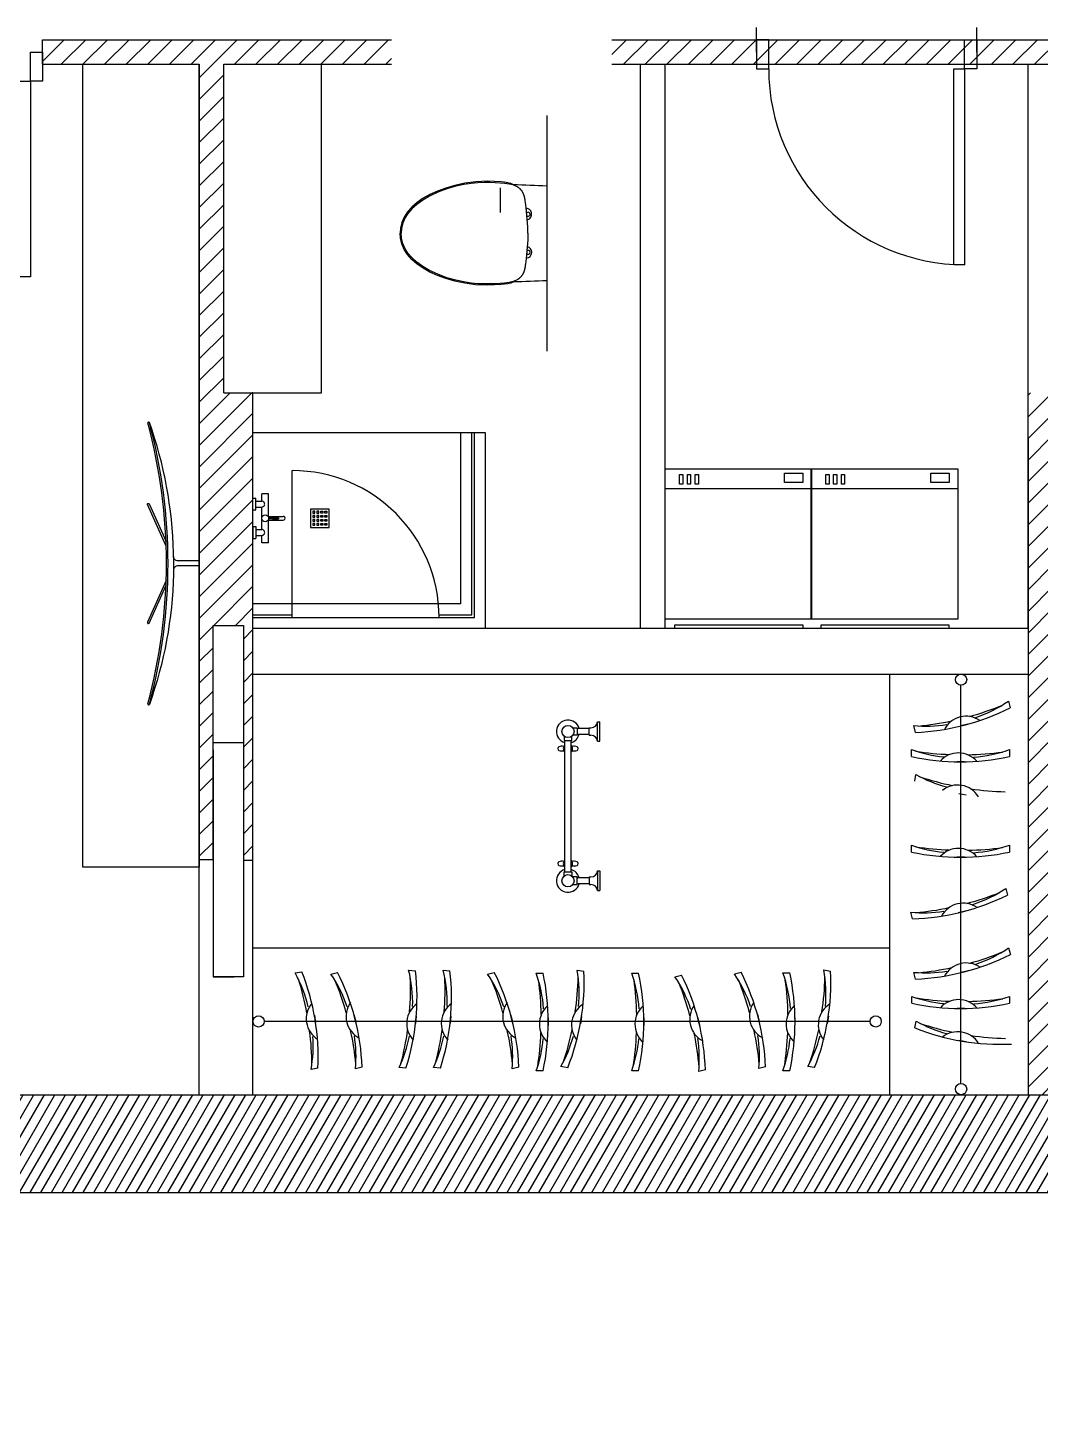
# Model space of a CAD drawing. Header units: millimetres. Extents: x 396 to 72702, y -25197 to 16014.
# Drawn here: x 25504 to 29642, y 260 to 5904 of the extents above; entities that cross this region are included whole.
import ezdxf

# ---------------------------------------------------------------- set-up
doc = ezdxf.new("R2010")
doc.units = ezdxf.units.MM
doc.header["$MEASUREMENT"] = 0
for name, color, linetype in [('AR doors', 4, 'Continuous'), ('cad-block.com', 250, 'Continuous'), ('dwgmodels.com', 250, 'Continuous'), ('freecads.com', 7, 'Continuous')]:
    doc.layers.add(name, color=color, linetype=linetype)

# ---------------------------------------------------------------- blocks, each defined once
blk = doc.blocks.new('Samsung Curved UHD TV_top_cad-block.com')
at = {"color": 0}
for points in [[(-9.4, 104), (-9.4, 18.2, -0.414214), (-27.4, 0.2), (-43.3, 0.2, 0.08003), (-575.5, -98.3)], [(10.6, 104), (10.6, 18.2, 0.414214), (28.6, 0.2), (44.4, 0.2, -0.08003), (576.7, -98.3)], [(-69.5, -29.6), (-240.1, -106.2, -0.969023), (-243.1, -99.6), (-88.9, -30.3)], [(70.7, -29.6), (241.3, -106.2, 0.969023), (244.3, -99.6), (90.1, -30.3)]]:
    blk.add_lwpolyline(points, format="xyb", dxfattribs=at)
for points in [[(0.6, 105.8), (-7.6, 105.8)], [(0.6, 105.8), (8.8, 105.8)]]:
    blk.add_lwpolyline(points, dxfattribs=at)
for centre, radius, start, end in [((-7.6, 104), 1.8, 90, 180), ((8.8, 104), 1.8, 0, 90), ((-1.5, 2066.6), 2066.6, 269.2806, 270.801), ((0.6, -2232.7), 2210.8, 74.8955, 105.1045), ((0.6, -2232.7), 2204.3, 74.8955, 105.1045), ((-573.7, -101.2), 3.43, 122.2401, 267.969), ((574.9, -101.2), 3.43, 272.031, 57.7599)]:
    blk.add_arc(centre, radius, start, end, dxfattribs=at)
blk = doc.blocks.new('D910')
blk.add_lwpolyline([(405, 0), (405, 810), (360, 810), (360, 0), (405, 0)])
at = {"color": 0}
blk.add_arc((405, 0), 810, 90, 180, dxfattribs=at)
blk = doc.blocks.new('A$C45054F6D')
at = {"linetype": 'Continuous'}
for p, q in [((33.6, 610), (522.2, 610)), ((33.6, 596), (33.6, 610)), ((522.2, 596), (33.6, 596)), ((522.2, 610), (522.2, 596)), ((0, 575.1), (560, 575.1)), ((0, 0), (0, 575.1)), ((560, 575.1), (560, 0)), ((560, 75), (0, 75)), ((33.3, 53), (103.3, 53)), ((33.3, 16.3), (33.3, 53)), ((103.3, 53), (103.3, 16.3)), ((432.3, 21.5), (432.3, 58.3)), ((432.3, 58.3), (444.6, 58.3)), ((444.6, 58.3), (444.6, 21.5)), ((462.1, 21.5), (462.1, 58.3)), ((462.1, 58.3), (474.3, 58.3)), ((474.3, 58.3), (474.3, 21.5)), ((491.8, 21.5), (491.8, 58.3)), ((491.8, 58.3), (504.1, 58.3)), ((504.1, 58.3), (504.1, 21.5)), ((103.3, 16.3), (33.3, 16.3)), ((444.6, 21.5), (432.3, 21.5)), ((474.3, 21.5), (462.1, 21.5)), ((504.1, 21.5), (491.8, 21.5)), ((560, 0), (0, 0))]:
    blk.add_line(p, q, dxfattribs=at)
blk = doc.blocks.new('A$C5FDC330C')
for p, q in [((0, 0), (0, 0.95)), ((0, 0.95), (0.8, 0.95)), ((0.045, 0.95), (0.045, 0.045)), ((0.055, 0.95), (0.055, 0.7896)), ((0.1, 0.1), (0.1, 0.95)), ((0.35, 0.886), (0.35, 0.914)), ((0.35, 0.914), (0.38, 0.914)), ((0.368, 0.95), (0.368, 0.938)), ((0.416, 0.95), (0.368, 0.95)), ((0.416, 0.938), (0.368, 0.938)), ((0.38, 0.938), (0.38, 0.914)), ((0.404, 0.938), (0.404, 0.914)), ((0.404, 0.914), (0.496, 0.914)), ((0.416, 0.95), (0.416, 0.938)), ((0.484, 0.95), (0.484, 0.938)), ((0.484, 0.95), (0.532, 0.95)), ((0.484, 0.938), (0.532, 0.938)), ((0.496, 0.938), (0.496, 0.914)), ((0.52, 0.938), (0.52, 0.914)), ((0.52, 0.914), (0.55, 0.914)), ((0.532, 0.95), (0.532, 0.938)), ((0.55, 0.886), (0.55, 0.914)), ((0.8, 0), (0.8, 0.95)), ((0.35, 0.886), (0.442, 0.886)), ((0.442, 0.8885), (0.442, 0.8264)), ((0.448, 0.8701), (0.448, 0.8461)), ((0.452, 0.8701), (0.448, 0.8701)), ((0.4484, 0.8701), (0.4484, 0.8861)), ((0.4516, 0.8701), (0.4516, 0.8861)), ((0.452, 0.8701), (0.452, 0.8461)), ((0.458, 0.8885), (0.458, 0.8264)), ((0.458, 0.886), (0.55, 0.886)), ((0.452, 0.8461), (0.448, 0.8461)), ((0.045, 0.7896), (0.645, 0.7896)), ((0.4125, 0.7143), (0.4125, 0.6393)), ((0.4875, 0.7143), (0.4125, 0.7143)), ((0.4215, 0.7053), (0.4215, 0.6978)), ((0.429, 0.7053), (0.4215, 0.7053)), ((0.4215, 0.6978), (0.429, 0.6978)), ((0.4215, 0.6888), (0.4215, 0.6813)), ((0.429, 0.6888), (0.4215, 0.6888)), ((0.4215, 0.6813), (0.429, 0.6813)), ((0.429, 0.6978), (0.429, 0.7053)), ((0.429, 0.6813), (0.429, 0.6888)), ((0.438, 0.7053), (0.438, 0.6978)), ((0.4455, 0.7053), (0.438, 0.7053)), ((0.438, 0.6978), (0.4455, 0.6978)), ((0.438, 0.6888), (0.438, 0.6813)), ((0.4455, 0.6888), (0.438, 0.6888)), ((0.438, 0.6813), (0.4455, 0.6813)), ((0.4455, 0.6978), (0.4455, 0.7053)), ((0.4455, 0.6813), (0.4455, 0.6888)), ((0.4545, 0.7053), (0.4545, 0.6978)), ((0.462, 0.7053), (0.4545, 0.7053)), ((0.4545, 0.6978), (0.462, 0.6978)), ((0.4545, 0.6888), (0.4545, 0.6813)), ((0.462, 0.6888), (0.4545, 0.6888)), ((0.4545, 0.6813), (0.462, 0.6813)), ((0.462, 0.6978), (0.462, 0.7053)), ((0.462, 0.6813), (0.462, 0.6888)), ((0.471, 0.7053), (0.471, 0.6978)), ((0.4785, 0.7053), (0.471, 0.7053)), ((0.471, 0.6978), (0.4785, 0.6978)), ((0.471, 0.6888), (0.471, 0.6813)), ((0.4785, 0.6888), (0.471, 0.6888)), ((0.471, 0.6813), (0.4785, 0.6813)), ((0.4785, 0.6978), (0.4785, 0.7053)), ((0.4785, 0.6813), (0.4785, 0.6888)), ((0.4875, 0.6393), (0.4875, 0.7143)), ((0.4125, 0.6393), (0.4875, 0.6393)), ((0.4215, 0.6648), (0.4215, 0.6723)), ((0.4215, 0.6723), (0.429, 0.6723)), ((0.429, 0.6648), (0.4215, 0.6648)), ((0.4215, 0.6483), (0.4215, 0.6558)), ((0.4215, 0.6558), (0.429, 0.6558)), ((0.429, 0.6483), (0.4215, 0.6483)), ((0.429, 0.6723), (0.429, 0.6648)), ((0.429, 0.6558), (0.429, 0.6483)), ((0.438, 0.6648), (0.438, 0.6723)), ((0.438, 0.6723), (0.4455, 0.6723)), ((0.4455, 0.6648), (0.438, 0.6648)), ((0.438, 0.6483), (0.438, 0.6558)), ((0.438, 0.6558), (0.4455, 0.6558)), ((0.4455, 0.6483), (0.438, 0.6483)), ((0.4455, 0.6723), (0.4455, 0.6648)), ((0.4455, 0.6558), (0.4455, 0.6483)), ((0.4545, 0.6648), (0.4545, 0.6723)), ((0.4545, 0.6723), (0.462, 0.6723)), ((0.462, 0.6648), (0.4545, 0.6648)), ((0.4545, 0.6483), (0.4545, 0.6558)), ((0.4545, 0.6558), (0.462, 0.6558)), ((0.462, 0.6483), (0.4545, 0.6483)), ((0.462, 0.6723), (0.462, 0.6648)), ((0.462, 0.6558), (0.462, 0.6483)), ((0.471, 0.6648), (0.471, 0.6723)), ((0.471, 0.6723), (0.4785, 0.6723)), ((0.4785, 0.6648), (0.471, 0.6648)), ((0.471, 0.6483), (0.471, 0.6558)), ((0.471, 0.6558), (0.4785, 0.6558)), ((0.4785, 0.6483), (0.471, 0.6483)), ((0.4785, 0.6723), (0.4785, 0.6648)), ((0.4785, 0.6558), (0.4785, 0.6483)), ((0.055, 0.1897), (0.055, 0.055)), ((0.1, 0.1), (0.8, 0.1)), ((0.045, 0.045), (0.8, 0.045)), ((0.055, 0.055), (0.8, 0.055)), ((0, 0), (0.8, 0))]:
    blk.add_line(p, q)
blk.add_arc((0.045, 0.7896), 0.6, 270, 0)
for centre, major_axis, start_param, end_param in [((0.392, 0.914), (0.00849, 0.00849), 2.356194, 5.497787), ((0.45, 0.9), (0.0099, 0.0099), 5.497787, 11.780972), ((0.508, 0.914), (0.00849, 0.00849), 2.356194, 5.497787), ((0.45, 0.8264), (-0.00566, 0.00566), 0.785398, 3.926991)]:
    blk.add_ellipse(centre, major_axis=major_axis, ratio=1, start_param=start_param, end_param=end_param)
blk = doc.blocks.new('Towel Dryer 1_top_dwgmodels.com')
at = {"color": 0}
for p, q in [((-285.1, 0), (-365.1, 0)), ((-365.1, -9.9), (-365.1, 0)), ((-285.1, -9.9), (-285.1, 0)), ((244.9, 0), (324.9, 0)), ((244.9, -9.9), (244.9, 0)), ((324.9, -9.9), (324.9, 0)), ((-285.1, -9.9), (-365.1, -9.9)), ((-340.6, -43), (-340.6, -36.1)), ((-309.6, -43), (-340.6, -43)), ((-337.6, -43), (-337.6, -93.1)), ((-312.6, -43), (-312.6, -93.1)), ((-309.6, -43), (-309.6, -36.1)), ((244.9, -9.9), (324.9, -9.9)), ((269.4, -43), (269.4, -36.1)), ((269.4, -43), (300.4, -43)), ((272.4, -43), (272.4, -93.1)), ((297.4, -43), (297.4, -93.1)), ((300.4, -43), (300.4, -36.1)), ((248, -117.5), (-288.2, -117.5)), ((248, -142.5), (-288.2, -142.5))]:
    blk.add_line(p, q, dxfattribs=at)
for points in [[(-340.6, -110.5), (-340.6, -93.1), (-309.6, -93.1), (-309.6, -110.5)], [(300.4, -110.5), (300.4, -93.1), (269.4, -93.1), (269.4, -110.5)], [(-305.6, -145.5), (-288.2, -145.5), (-288.2, -114.5), (-305.6, -114.5)], [(265.5, -145.5), (248, -145.5), (248, -114.5), (265.5, -114.5)]]:
    blk.add_lwpolyline(points, dxfattribs=at)
for centre in [(-325.1, -130), (284.9, -130)]:
    blk.add_circle(centre, 24.9, dxfattribs=at)
for centre, radius, start, end in [((-366.8, -36.1), 26.3, 0.0919, 86.14), ((-283.4, -36.1), 26.2, 93.652, 180), ((243.3, -36.1), 26.2, 0, 86.348), ((326.7, -36.1), 26.3, 93.86, 179.9081), ((-325.1, -130), 47.2, 105.3417, 344.6583), ((-325.1, -130), 47.2, 15.3417, 74.6583), ((-255.1, -130), 19, 41.2231, 138.7769), ((-224.5, -105.3), 40.2, 161.3957, 191.3225), ((-255.1, -97.6), 9.06, 89.8433, 145.9281), ((-255, -97.6), 9.06, 34.0719, 90.1567), ((-285.6, -105.3), 40.2, 348.6775, 18.6043), ((214.9, -130), 19, 41.2231, 138.7769), ((245.5, -105.3), 40.2, 161.3957, 191.3225), ((214.9, -97.6), 9.06, 89.8433, 145.9281), ((215, -97.6), 9.06, 34.0719, 90.1567), ((184.4, -105.3), 40.2, 348.6775, 18.6043), ((284.9, -130), 47.2, 195.3417, 74.6583), ((284.9, -130), 47.2, 105.3417, 164.6583), ((-255.1, -130), 19, 221.2231, 318.7769), ((-224.5, -154.7), 40.2, 168.6775, 198.6043), ((-255.1, -162.4), 9.06, 214.0719, 270.1567), ((-255, -162.4), 9.06, 269.8433, 325.9281), ((-285.6, -154.7), 40.2, 341.3957, 11.3225), ((214.9, -130), 19, 221.2231, 318.7769), ((245.5, -154.7), 40.2, 168.6775, 198.6043), ((214.9, -162.4), 9.06, 214.0719, 270.1567), ((215, -162.4), 9.06, 269.8433, 325.9281), ((184.4, -154.7), 40.2, 341.3957, 11.3225)]:
    blk.add_arc(centre, radius, start, end, dxfattribs=at)

msp = doc.modelspace()

# ---------------------------------------------------------------- hatches: boundary and pattern name
at = {"true_color": 0x000000, "transparency": 33554653}
h = msp.add_hatch(dxfattribs=at)
h.set_pattern_fill('ANSI31', color=18, scale=500)
h.paths.add_polyline_path([(31516.17, 2747.52), (32445.98, 3679.13), (32237.37, 3884.45), (32167.69, 3813.64), (32304.56, 3679), (31416.17, 2788.89), (31416.17, 1542.12), (31516.17, 1542.12)])
h.paths.add_polyline_path([(29592.41, 4411.52), (29592.41, 1542.12), (29692.41, 1542.12), (29692.41, 4311.52), (30294.06, 4311.52), (30294.06, 5656.71), (31332.52, 4635.19), (31668.66, 4304.53), (31738.46, 4375.46), (30236.2, 5853.97), (27890.83, 5853.97), (27890.83, 5753.97), (30194.06, 5753.97), (30194.06, 4411.52)])
h.paths.add_polyline_path([(26424.62, 2501.5), (26424.62, 4411.52), (26304.97, 4411.52), (26304.97, 5753.97), (26990.83, 5753.97), (26990.83, 5853.97), (25564.22, 5853.97), (25564.22, 5753.97), (26204.97, 5753.97), (26204.97, 2503.71), (26261.73, 2503.71), (26261.73, 2951.75), (26261.73, 3460.17), (26385.52, 3460.17), (26385.52, 2501.5)])
h = msp.add_hatch(dxfattribs=at)
h.set_pattern_fill('ANSI31', color=18, scale=300, angle=15)
h.paths.add_polyline_path([(31516.17, 1542.12), (31416.17, 1542.12), (24141.02, 1542.12), (24141.02, 1142.12), (32445.39, 1142.12), (33372.24, 260.23), (34950.01, 1844.68), (34927.85, 1866.84), (34927.85, 1866.84), (34857.84, 1936.85), (34818.05, 1976.64), (34283.22, 1444.13), (33530.04, 696.57), (33173.67, 1027.42), (33024.96, 867.24), (32585.87, 1305.89), (31516.17, 1305.89)])

# ---------------------------------------------------------------- linework, layer by layer
for p, q in [((28482.32, 5803.97), (28482.32, 5903.97)), ((29382.32, 5803.97), (29382.32, 5903.97)), ((25564.22, 5853.97), (26990.83, 5853.97)), ((25564.22, 5753.97), (25564.22, 5853.97)), ((27890.83, 5853.97), (30236.2, 5853.97)), ((25564.22, 5753.97), (26204.97, 5753.97)), ((26204.97, 1542.12), (26204.97, 5753.97)), ((26304.97, 5753.97), (26990.83, 5753.97)), ((26304.97, 4411.52), (26304.97, 5753.97)), ((26304.97, 5753.97), (26904.97, 5753.97)), ((26704.97, 4411.52), (26704.97, 5753.97)), ((27890.83, 5753.97), (30194.06, 5753.97)), ((28008.52, 3448.34), (28008.52, 5753.97)), ((28108.52, 3448.34), (28108.52, 5753.97)), ((29592.41, 4411.52), (29592.41, 5753.97)), ((29592.41, 3448.34), (29592.41, 5753.97)), ((27625.85, 5545.08), (27625.85, 4581.91)), ((27434.67, 5248.47), (27434.67, 5148.47)), ((26304.97, 4411.52), (26421.52, 4411.52)), ((26304.97, 4411.52), (26704.97, 4411.52)), ((26424.62, 4411.52), (26421.52, 4411.52)), ((26424.62, 1542.12), (26424.62, 4411.52)), ((26424.62, 3448.34), (26424.62, 4411.52)), ((29592.41, 4225.02), (29592.41, 1542.12)), ((26261.73, 2503.71), (26261.73, 3460.17)), ((26261.73, 3460.17), (26385.52, 3460.17)), ((26385.52, 3460.17), (26385.52, 2501.5)), ((29592.41, 3448.34), (26424.62, 3448.34)), ((26424.62, 3261.84), (29592.41, 3261.84)), ((29026.99, 1542.12), (29026.99, 3261.84)), ((26385.52, 2980.58), (26261.73, 2980.58)), ((26261.73, 2951.75), (26261.73, 2024.08)), ((26204.97, 2503.71), (26261.73, 2503.71)), ((26385.52, 2501.5), (26424.62, 2501.5)), ((26424.62, 1542.12), (26424.62, 2142.12)), ((26424.62, 2142.12), (29026.99, 2142.12)), ((26261.73, 2024.08), (26347.58, 2024.08)), ((24141.02, 1542.12), (31416.17, 1542.12)), ((24141.02, 1142.12), (32445.39, 1142.12))]:
    msp.add_line(p, q)
at = {"color": 0}
for p, q in [((29317.81, 1588.19), (29317.81, 3216.54)), ((29511.79, 3151.03), (29518.86, 3123.76)), ((29131.8, 3023.5), (29124.74, 3050.78)), ((29346.6, 3057.12), (29317.36, 3049.55)), ((29115.89, 2924.54), (29115.89, 2952.72)), ((29515.72, 2952.72), (29515.72, 2924.54)), ((29332.26, 2903.23), (29302.05, 2903.23)), ((29128.9, 2823.43), (29133.52, 2851.22)), ((29338.82, 2766.87), (29309.02, 2771.83)), ((29115.89, 2534.19), (29115.89, 2562.36)), ((29515.72, 2562.36), (29515.72, 2534.19)), ((29332.26, 2512.88), (29302.05, 2512.88)), ((29501.11, 2385.39), (29507.94, 2358.06)), ((29120.03, 2261.17), (29113.2, 2288.51)), ((29335.11, 2292.92), (29305.8, 2285.6)), ((29512.57, 2142.71), (29519.64, 2115.44)), ((26596.52, 2040.16), (26624.31, 2044.79)), ((26743.24, 2035.45), (26770.51, 2042.51)), ((27060.74, 2051.48), (27088.78, 2048.72)), ((27201.6, 2051.48), (27229.64, 2048.72)), ((27383.5, 2035.45), (27410.77, 2042.51)), ((27581.82, 2039.37), (27609.99, 2039.37)), ((27748.98, 2051.58), (27776.77, 2046.95)), ((27972.17, 2039.37), (28000.34, 2039.37)), ((28391.82, 2036.23), (28419.09, 2043.29)), ((28590.13, 2040.15), (28618.31, 2040.15)), ((28757.3, 2052.36), (28785.09, 2047.73)), ((29132.58, 2015.19), (29125.52, 2042.46)), ((29347.38, 2048.8), (29318.14, 2041.23)), ((28149.14, 2024.77), (28176.47, 2031.59)), ((29116.67, 1916.22), (29116.67, 1944.4)), ((29516.5, 1944.4), (29516.5, 1916.22)), ((26675.47, 1867.32), (26680.43, 1837.52)), ((26837.15, 1870.25), (26844.72, 1841.01)), ((27092.01, 1864.05), (27089.05, 1833.99)), ((27232.87, 1864.05), (27229.91, 1833.99)), ((27477.41, 1870.25), (27484.98, 1841.01)), ((27767.66, 1862.48), (27762.7, 1832.68)), ((28485.73, 1871.03), (28493.3, 1841.79)), ((28775.98, 1863.26), (28771.02, 1833.46)), ((29333.04, 1894.91), (29302.83, 1894.91)), ((28946.33, 1841.79), (26469.92, 1841.79)), ((27631.3, 1855.91), (27631.3, 1825.7)), ((28021.66, 1855.91), (28021.66, 1825.7)), ((28241.61, 1858.77), (28248.93, 1829.46)), ((28639.62, 1856.69), (28639.62, 1826.48)), ((29129.68, 1815.11), (29134.3, 1842.9)), ((29339.6, 1758.55), (29309.8, 1763.51)), ((26689.98, 1650.39), (26662.19, 1645.76)), ((26870.77, 1655.45), (26843.5, 1648.39)), ((27049.59, 1650.81), (27021.55, 1653.57)), ((27190.44, 1650.81), (27162.41, 1653.57)), ((27511.03, 1655.45), (27483.76, 1648.39)), ((27609.99, 1639.55), (27581.82, 1639.55)), ((27711.1, 1652.55), (27683.31, 1657.18)), ((28000.34, 1639.55), (27972.17, 1639.55)), ((28273.36, 1643.68), (28246.03, 1636.85)), ((28519.35, 1656.23), (28492.07, 1649.17)), ((28618.31, 1640.33), (28590.13, 1640.33)), ((28719.42, 1653.33), (28691.63, 1657.96))]:
    msp.add_line(p, q, dxfattribs=at)
at = {"color": 7}
for p, q in [((26385.52, 2980.84), (26385.52, 2024.08)), ((26385.52, 2024.08), (26261.73, 2024.08))]:
    msp.add_line(p, q, dxfattribs=at)
msp.add_lwpolyline([(25729.97, 5753.97), (26204.97, 5753.97), (26204.97, 2472.46), (25729.97, 2472.46)], close=True, dxfattribs=at)
for points in [[(29332.9, 5735.36), (29332.9, 4934.79), (29288.42, 4934.79), (29288.42, 5735.36), (29332.9, 5735.36)], [(29592.41, 4225.02), (29592.41, 4411.52)]]:
    msp.add_lwpolyline(points)
at = {"color": 0}
for centre in [(29318.14, 3238.8), (26447.66, 1842.12), (28969.37, 1842.12), (29318.47, 1565.16)]:
    msp.add_circle(centre, 23.04, dxfattribs=at)
for centre, radius, start, end in [((29332.9, 5735.36), 800.57, 180, 270), ((29094.02, 3966.66), 943.91, 272.29402, 296.74906), ((29077.15, 4109.2), 1057.2, 285.10757, 292.81467), ((29204.74, 3601.72), 545.35, 288.54892, 304.26665), ((29173.41, 3596.26), 547.65, 264.9006, 279.0392), ((29048.42, 4101.41), 1056.52, 275.15836, 282.67149), ((29338.51, 2990.04), 99.19, 55.20354, 152.95249), ((29299.79, 3468.56), 547.65, 250.37906, 264.51766), ((29305.46, 3988.92), 1056.52, 260.63682, 268.14996), ((29307.61, 2840.32), 99.19, 40.682, 138.43095), ((29335.21, 3989.26), 1057.2, 270.58604, 278.29314), ((29331.48, 3466), 545.35, 274.02738, 289.74511), ((29315.81, 3847.04), 943.91, 257.77248, 282.22752), ((29399.65, 3329.86), 547.65, 240.92528, 255.06388), ((29490.71, 3842.22), 1056.52, 251.18304, 258.69618), ((29304.18, 2708.86), 99.19, 31.22823, 128.97718), ((29520.12, 3837.66), 1057.2, 261.13226, 268.83936), ((29299.79, 3078.21), 547.65, 250.37906, 264.51766), ((29305.46, 3598.57), 1056.52, 260.63682, 268.14996), ((29307.61, 2449.97), 99.19, 40.682, 138.43095), ((29335.21, 3598.91), 1057.2, 270.58604, 278.29314), ((29331.48, 3075.65), 545.35, 274.02738, 289.74511), ((29315.81, 3456.69), 943.91, 257.77248, 282.22752), ((29197.98, 2838.74), 545.35, 288.05123, 303.76896), ((29090.44, 3204.62), 943.91, 271.79633, 296.25136), ((29326.44, 2225.92), 99.19, 54.70585, 152.4548), ((29074.81, 3347.3), 1057.2, 284.60988, 292.31698), ((29166.61, 2833.54), 547.65, 264.4029, 278.5415), ((29046.01, 3339.77), 1056.52, 274.66066, 282.1738), ((29094.8, 2958.34), 943.91, 272.29402, 296.74906), ((29077.93, 3100.88), 1057.2, 285.10757, 292.81467), ((29205.52, 2593.4), 545.35, 288.54892, 304.26665), ((26120.47, 1774.11), 545.35, 13.4812, 29.19893), ((25747.18, 1696.07), 943.91, 357.2263, 21.68133), ((26292.55, 1728.39), 545.35, 18.54892, 34.26665), ((25927.61, 1617.67), 943.91, 2.29402, 26.74906), ((26151.13, 1940.19), 943.91, 342.14697, 6.602), ((26531.87, 1918.44), 545.35, 358.40187, 14.1196), ((26291.99, 1940.19), 943.91, 342.14697, 6.602), ((26672.73, 1918.44), 545.35, 358.40187, 14.1196), ((26932.81, 1728.39), 545.35, 18.54892, 34.26665), ((26567.88, 1617.67), 943.91, 2.29402, 26.74906), ((27068.53, 1855.13), 545.35, 4.02738, 19.74511), ((26687.49, 1839.46), 943.91, 347.77248, 12.22752), ((26833.97, 2001.27), 943.91, 338.31871, 2.77374), ((27212.4, 1954.15), 545.35, 354.57361, 10.29134), ((27458.88, 1855.13), 545.35, 4.02738, 19.74511), ((27077.84, 1839.46), 943.91, 347.77248, 12.22752), ((27941.13, 1729.17), 545.35, 18.54892, 34.26665), ((27576.19, 1618.45), 943.91, 2.29402, 26.74906), ((28076.85, 1855.91), 545.35, 4.02738, 19.74511), ((27695.81, 1840.24), 943.91, 347.77248, 12.22752), ((27842.29, 2002.05), 943.91, 338.31871, 2.77374), ((28220.72, 1954.93), 545.35, 354.57361, 10.29134), ((29174.19, 2587.94), 547.65, 264.9006, 279.0392), ((29049.2, 3093.09), 1056.52, 275.15836, 282.67149), ((29339.29, 1981.72), 99.19, 55.20354, 152.95249), ((25603.7, 1691.85), 1057.2, 10.03985, 17.74695), ((25785.07, 1600.8), 1057.2, 15.10757, 22.81467), ((26011.5, 1973.45), 1057.2, 354.96053, 2.66762), ((26152.36, 1973.45), 1057.2, 354.96053, 2.66762), ((26425.33, 1600.8), 1057.2, 15.10757, 22.81467), ((26545.27, 1858.87), 1057.2, 0.58604, 8.29314), ((26696.87, 2043.77), 1057.2, 351.13226, 358.83936), ((26935.63, 1858.87), 1057.2, 0.58604, 8.29314), ((27695.79, 1721.64), 545.35, 18.05123, 33.76896), ((27187.23, 1598.46), 1057.2, 14.60988, 22.31698), ((27329.91, 1614.09), 943.91, 1.79633, 26.25136), ((27433.65, 1601.58), 1057.2, 15.10757, 22.81467), ((27553.59, 1859.65), 1057.2, 0.58604, 8.29314), ((27705.19, 2044.55), 1057.2, 351.13226, 358.83936), ((28552.81, 1862.95), 99.19, 145.20354, 242.95249), ((29300.57, 2460.25), 547.65, 250.37906, 264.51766), ((29306.24, 2980.61), 1056.52, 260.63682, 268.14996), ((29308.39, 1832), 99.19, 40.682, 138.43095), ((29335.99, 2980.94), 1057.2, 270.58604, 278.29314), ((29332.26, 2457.68), 545.35, 274.02738, 289.74511), ((26741.57, 1853.34), 99.19, 140.13582, 237.88477), ((26904.23, 1862.17), 99.19, 145.20354, 242.95249), ((27152.2, 1833.35), 99.19, 125.05649, 222.80544), ((27293.06, 1833.35), 99.19, 125.05649, 222.80544), ((27544.49, 1862.17), 99.19, 145.20354, 242.95249), ((27694.21, 1831.26), 99.19, 130.682, 228.43095), ((27825.67, 1827.83), 99.19, 121.22823, 218.97718), ((28084.56, 1831.26), 99.19, 130.682, 228.43095), ((28308.61, 1850.09), 99.19, 144.70585, 242.4548), ((28702.53, 1832.04), 99.19, 130.682, 228.43095), ((28833.99, 1828.61), 99.19, 121.22823, 218.97718), ((29316.59, 2838.72), 943.91, 257.77248, 282.22752), ((26008.91, 1943.8), 1056.52, 345.01131, 352.52444), ((26149.77, 1943.8), 1056.52, 345.01131, 352.52444), ((26692.31, 2014.36), 1056.52, 341.18304, 348.69618), ((27700.63, 2015.14), 1056.52, 341.18304, 348.69618), ((29478.4, 2692.25), 943.91, 248.31871, 272.77374), ((29400.43, 2321.54), 547.65, 240.92528, 255.06388), ((29491.49, 2833.9), 1056.52, 251.18304, 258.69618), ((25608.92, 1662.55), 1056.52, 0.09064, 7.60377), ((26123.15, 1742.43), 547.65, 349.83287, 3.97147), ((25792.86, 1572.07), 1056.52, 5.15836, 12.67149), ((26298.02, 1697.07), 547.65, 354.9006, 9.0392), ((26526.21, 1887.15), 547.65, 334.75355, 348.89215), ((26667.07, 1887.15), 547.65, 334.75355, 348.89215), ((26433.12, 1572.07), 1056.52, 5.15836, 12.67149), ((26938.28, 1697.07), 547.65, 354.9006, 9.0392), ((27065.97, 1823.44), 547.65, 340.37906, 354.51766), ((26545.61, 1829.11), 1056.52, 350.63682, 358.14996), ((27204.67, 1923.31), 547.65, 330.92528, 345.06388), ((27456.32, 1823.44), 547.65, 340.37906, 354.51766), ((26935.96, 1829.11), 1056.52, 350.63682, 358.14996), ((27194.77, 1569.67), 1056.52, 4.66066, 12.1738), ((27700.99, 1690.27), 547.65, 354.4029, 8.5415), ((27441.44, 1572.85), 1056.52, 5.15836, 12.67149), ((27946.59, 1697.85), 547.65, 354.9006, 9.0392), ((28074.29, 1824.22), 547.65, 340.37906, 354.51766), ((27553.93, 1829.89), 1056.52, 350.63682, 358.14996), ((28212.99, 1924.09), 547.65, 330.92528, 345.06388), ((29304.96, 1700.54), 99.19, 31.22823, 128.97718), ((29520.9, 2829.34), 1057.2, 261.13226, 268.83936)]:
    msp.add_arc(centre, radius, start, end, dxfattribs=at)
at = {"layer": 'AR doors', "color": 7}
for points in [[(28532.33, 5853.97), (28482.91, 5853.97), (28482.91, 5735.36), (28532.33, 5735.36)], [(29332.9, 5853.97), (29382.32, 5853.97), (29382.32, 5735.36), (29332.9, 5735.36)], [(25514.81, 5803.97), (25564.22, 5803.97), (25564.22, 5685.36), (25514.81, 5685.36)]]:
    msp.add_lwpolyline(points, close=True, dxfattribs=at)
at = {"layer": 'freecads.com'}
for p, q in [((27249.24, 5259.21), (27212.07, 5248.39)), ((27253.5, 5255.76), (27217.03, 5245.27)), ((27290.12, 5267.96), (27249.24, 5259.21)), ((27286.14, 5262.75), (27253.5, 5255.76)), ((27316.01, 5267.17), (27286.14, 5262.75)), ((27335.16, 5273.92), (27290.12, 5267.96)), ((27343.48, 5269.64), (27316.01, 5267.17)), ((27384.89, 5276.12), (27335.16, 5273.92)), ((27368.74, 5270.68), (27343.48, 5269.64)), ((27392.12, 5270.68), (27368.74, 5270.68)), ((27438.77, 5273.46), (27384.89, 5276.12)), ((27413.85, 5269.93), (27392.12, 5270.68)), ((27434.13, 5268.65), (27413.85, 5269.93)), ((27453.11, 5267), (27434.13, 5268.65)), ((27452.25, 5272.04), (27439.04, 5273.44)), ((27465.67, 5270.17), (27452.25, 5272.04)), ((27470.9, 5264.75), (27453.11, 5267)), ((27478, 5266.96), (27465.67, 5270.17)), ((27487.41, 5260.93), (27470.9, 5264.75)), ((27488.74, 5261.5), (27478, 5266.96)), ((27501.1, 5255.1), (27487.41, 5260.93)), ((27491.54, 5259.17), (27488.74, 5261.5)), ((27501.97, 5254.62), (27501.1, 5255.1)), ((27503.61, 5253.7), (27501.97, 5254.62)), ((27505.14, 5252.82), (27503.61, 5253.7)), ((27506.62, 5251.93), (27505.14, 5252.82)), ((27508, 5251.04), (27506.62, 5251.93)), ((27509.33, 5250.16), (27508, 5251.04)), ((27510.6, 5249.26), (27509.33, 5250.16)), ((27511.82, 5248.35), (27510.6, 5249.26)), ((27625.85, 5256.13), (27625.85, 4870.86)), ((27118.2, 5198.86), (27094.3, 5181.32)), ((27119.94, 5206.46), (27095.5, 5189.28)), ((27146.23, 5215.53), (27118.2, 5198.86)), ((27147.53, 5222.03), (27119.94, 5206.46)), ((27179.66, 5231.36), (27146.23, 5215.53)), ((27178.22, 5235.98), (27147.53, 5222.03)), ((27212.07, 5248.39), (27178.22, 5235.98)), ((27217.03, 5245.27), (27179.66, 5231.36)), ((27512.98, 5247.42), (27511.82, 5248.35)), ((27514.1, 5246.49), (27512.98, 5247.42)), ((27515.18, 5245.53), (27514.1, 5246.49)), ((27516.23, 5244.56), (27515.18, 5245.53)), ((27517.23, 5243.59), (27516.23, 5244.56)), ((27518.2, 5242.59), (27517.23, 5243.59)), ((27519.14, 5241.58), (27518.2, 5242.59)), ((27520.04, 5240.57), (27519.14, 5241.58)), ((27520.9, 5239.55), (27520.04, 5240.57)), ((27521.74, 5238.52), (27520.9, 5239.55)), ((27522.54, 5237.48), (27521.74, 5238.52)), ((27523.3, 5236.44), (27522.54, 5237.48)), ((27524.04, 5235.4), (27523.3, 5236.44)), ((27524.74, 5234.36), (27524.04, 5235.4)), ((27525.4, 5233.33), (27524.74, 5234.36)), ((27526.04, 5232.29), (27525.4, 5233.33)), ((27526.65, 5231.27), (27526.04, 5232.29)), ((27527.22, 5230.24), (27526.65, 5231.27)), ((27527.78, 5229.22), (27527.22, 5230.24)), ((27528.29, 5228.21), (27527.78, 5229.22)), ((27528.79, 5227.21), (27528.29, 5228.21)), ((27529.26, 5226.23), (27528.79, 5227.21)), ((27529.7, 5225.25), (27529.26, 5226.23)), ((27530.13, 5224.3), (27529.7, 5225.25)), ((27530.52, 5223.36), (27530.13, 5224.3)), ((27530.89, 5222.44), (27530.52, 5223.36)), ((27531.25, 5221.53), (27530.89, 5222.44)), ((27531.58, 5220.64), (27531.25, 5221.53)), ((27531.89, 5219.76), (27531.58, 5220.64)), ((27532.19, 5218.9), (27531.89, 5219.76)), ((27532.48, 5218.05), (27532.19, 5218.9)), ((27532.75, 5217.2), (27532.48, 5218.05)), ((27533, 5216.37), (27532.75, 5217.2)), ((27533.25, 5215.54), (27533, 5216.37)), ((27533.48, 5214.74), (27533.25, 5215.54)), ((27533.7, 5213.94), (27533.48, 5214.74)), ((27533.91, 5213.16), (27533.7, 5213.94)), ((27534.11, 5212.39), (27533.91, 5213.16)), ((27534.3, 5211.63), (27534.11, 5212.39)), ((27534.48, 5210.89), (27534.3, 5211.63)), ((27534.64, 5210.17), (27534.48, 5210.89)), ((27534.8, 5209.46), (27534.64, 5210.17)), ((27534.95, 5208.77), (27534.8, 5209.46)), ((27535.1, 5208.09), (27534.95, 5208.77)), ((27535.23, 5207.44), (27535.1, 5208.09)), ((27535.36, 5206.8), (27535.23, 5207.44)), ((27535.48, 5206.18), (27535.36, 5206.8)), ((27535.6, 5205.57), (27535.48, 5206.18)), ((27535.7, 5204.98), (27535.6, 5205.57)), ((27535.91, 5203.83), (27535.7, 5204.98)), ((27536.1, 5202.72), (27535.91, 5203.83)), ((27536.27, 5201.66), (27536.1, 5202.72)), ((27536.42, 5200.65), (27536.27, 5201.66)), ((27536.57, 5199.69), (27536.42, 5200.65)), ((27536.77, 5198.34), (27536.57, 5199.69)), ((27537, 5196.69), (27536.77, 5198.34)), ((27537.34, 5194.15), (27537, 5196.69)), ((27538.01, 5189.54), (27537.3, 5194.42)), ((27056.32, 5150.74), (27042.22, 5129.53)), ((27057.86, 5144.34), (27045.55, 5125.02)), ((27074.24, 5170.66), (27056.32, 5150.74)), ((27074.15, 5163.13), (27057.86, 5144.34)), ((27094.3, 5181.32), (27074.15, 5163.13)), ((27095.5, 5189.28), (27074.24, 5170.66)), ((27538.47, 5186.17), (27538.01, 5189.54)), ((27539.2, 5180.71), (27538.47, 5186.17)), ((27539.79, 5176.15), (27539.2, 5180.71)), ((27540.56, 5169.95), (27539.79, 5176.15)), ((27541.46, 5162.4), (27540.56, 5169.95)), ((27542.01, 5157.67), (27541.46, 5162.4)), ((27542.11, 5156.67), (27542.05, 5157.24)), ((27542.21, 5155.45), (27542.11, 5156.67)), ((27542.33, 5154.17), (27542.21, 5155.45)), ((27542.53, 5152.32), (27542.35, 5153.99)), ((27545.64, 5120.27), (27542.53, 5152.32)), ((27027.32, 5084.61), (27025.85, 5063.5)), ((27032.55, 5107.24), (27027.32, 5084.61)), ((27032.13, 5084.27), (27030.59, 5063.5)), ((27037.07, 5105.05), (27032.13, 5084.27)), ((27042.22, 5129.53), (27032.55, 5107.24)), ((27045.55, 5125.02), (27037.07, 5105.05)), ((27547.45, 5089.91), (27545.64, 5120.27)), ((27548, 5063.5), (27547.45, 5089.91)), ((27027.32, 5042.38), (27025.85, 5063.5)), ((27032.55, 5019.75), (27027.32, 5042.38)), ((27032.13, 5042.72), (27030.59, 5063.5)), ((27037.07, 5021.94), (27032.13, 5042.72)), ((27547.45, 5037.08), (27545.64, 5006.72)), ((27548, 5063.5), (27547.45, 5037.08)), ((27042.22, 4997.47), (27032.55, 5019.75)), ((27045.55, 5001.97), (27037.07, 5021.94)), ((27056.32, 4976.25), (27042.22, 4997.47)), ((27057.86, 4982.65), (27045.55, 5001.97)), ((27074.24, 4956.33), (27056.32, 4976.25)), ((27074.15, 4963.86), (27057.86, 4982.65)), ((27542.01, 4969.32), (27541.46, 4964.59)), ((27542.11, 4970.32), (27542.05, 4969.75)), ((27542.21, 4971.55), (27542.11, 4970.32)), ((27542.33, 4972.82), (27542.21, 4971.55)), ((27542.53, 4974.67), (27542.35, 4973.01)), ((27545.64, 5006.72), (27542.53, 4974.67)), ((27094.3, 4945.67), (27074.15, 4963.86)), ((27095.5, 4937.71), (27074.24, 4956.33)), ((27118.2, 4928.13), (27094.3, 4945.67)), ((27119.94, 4920.54), (27095.5, 4937.71)), ((27146.23, 4911.47), (27118.2, 4928.13)), ((27147.53, 4904.97), (27119.94, 4920.54)), ((27179.66, 4895.63), (27146.23, 4911.47)), ((27533, 4910.63), (27532.75, 4909.79)), ((27533.25, 4911.45), (27533, 4910.63)), ((27533.48, 4912.26), (27533.25, 4911.45)), ((27533.7, 4913.05), (27533.48, 4912.26)), ((27533.91, 4913.83), (27533.7, 4913.05)), ((27534.11, 4914.6), (27533.91, 4913.83)), ((27534.3, 4915.36), (27534.11, 4914.6)), ((27534.48, 4916.1), (27534.3, 4915.36)), ((27534.64, 4916.82), (27534.48, 4916.1)), ((27534.8, 4917.53), (27534.64, 4916.82)), ((27534.95, 4918.22), (27534.8, 4917.53)), ((27535.1, 4918.89), (27534.95, 4918.22)), ((27535.23, 4919.55), (27535.1, 4918.89)), ((27535.36, 4920.19), (27535.23, 4919.55)), ((27535.48, 4920.81), (27535.36, 4920.19)), ((27535.6, 4921.42), (27535.48, 4920.81)), ((27535.7, 4922.01), (27535.6, 4921.42)), ((27535.91, 4923.17), (27535.7, 4922.01)), ((27536.1, 4924.27), (27535.91, 4923.17)), ((27536.27, 4925.33), (27536.1, 4924.27)), ((27536.42, 4926.34), (27536.27, 4925.33)), ((27536.57, 4927.3), (27536.42, 4926.34)), ((27536.77, 4928.65), (27536.57, 4927.3)), ((27537, 4930.3), (27536.77, 4928.65)), ((27537.34, 4932.84), (27537, 4930.3)), ((27538.01, 4937.46), (27537.3, 4932.58)), ((27538.47, 4940.82), (27538.01, 4937.46)), ((27539.2, 4946.28), (27538.47, 4940.82)), ((27539.79, 4950.84), (27539.2, 4946.28)), ((27540.56, 4957.04), (27539.79, 4950.84)), ((27541.46, 4964.59), (27540.56, 4957.04)), ((27178.22, 4891.01), (27147.53, 4904.97)), ((27212.07, 4878.6), (27178.22, 4891.01)), ((27217.03, 4881.72), (27179.66, 4895.63)), ((27249.24, 4867.78), (27212.07, 4878.6)), ((27253.5, 4871.23), (27217.03, 4881.72)), ((27290.12, 4859.03), (27249.24, 4867.78)), ((27286.14, 4864.24), (27253.5, 4871.23)), ((27316.01, 4859.82), (27286.14, 4864.24)), ((27335.16, 4853.07), (27290.12, 4859.03)), ((27343.48, 4857.35), (27316.01, 4859.82)), ((27368.74, 4856.32), (27343.48, 4857.35)), ((27392.12, 4856.32), (27368.74, 4856.32)), ((27413.85, 4857.06), (27392.12, 4856.32)), ((27434.13, 4858.34), (27413.85, 4857.06)), ((27453.11, 4859.99), (27434.13, 4858.34)), ((27452.25, 4854.96), (27439.04, 4853.56)), ((27465.67, 4856.82), (27452.25, 4854.96)), ((27470.9, 4862.25), (27453.11, 4859.99)), ((27478, 4860.03), (27465.67, 4856.82)), ((27487.41, 4866.06), (27470.9, 4862.25)), ((27488.74, 4865.49), (27478, 4860.03)), ((27501.1, 4871.89), (27487.41, 4866.06)), ((27491.54, 4867.82), (27488.74, 4865.49)), ((27501.97, 4872.37), (27501.1, 4871.89)), ((27503.61, 4873.29), (27501.97, 4872.37)), ((27505.14, 4874.18), (27503.61, 4873.29)), ((27506.62, 4875.07), (27505.14, 4874.18)), ((27508, 4875.94), (27506.62, 4875.07)), ((27509.33, 4876.83), (27508, 4875.94)), ((27510.6, 4877.73), (27509.33, 4876.83)), ((27511.82, 4878.65), (27510.6, 4877.73)), ((27512.98, 4879.57), (27511.82, 4878.65)), ((27514.1, 4880.51), (27512.98, 4879.57)), ((27515.18, 4881.46), (27514.1, 4880.51)), ((27516.23, 4882.43), (27515.18, 4881.46)), ((27517.23, 4883.41), (27516.23, 4882.43)), ((27518.2, 4884.4), (27517.23, 4883.41)), ((27519.14, 4885.41), (27518.2, 4884.4)), ((27520.04, 4886.42), (27519.14, 4885.41)), ((27520.9, 4887.45), (27520.04, 4886.42)), ((27521.74, 4888.47), (27520.9, 4887.45)), ((27522.54, 4889.51), (27521.74, 4888.47)), ((27523.3, 4890.55), (27522.54, 4889.51)), ((27524.04, 4891.59), (27523.3, 4890.55)), ((27524.74, 4892.63), (27524.04, 4891.59)), ((27525.4, 4893.67), (27524.74, 4892.63)), ((27526.04, 4894.7), (27525.4, 4893.67)), ((27526.65, 4895.73), (27526.04, 4894.7)), ((27527.22, 4896.75), (27526.65, 4895.73)), ((27527.78, 4897.77), (27527.22, 4896.75)), ((27528.29, 4898.78), (27527.78, 4897.77)), ((27528.79, 4899.78), (27528.29, 4898.78)), ((27529.26, 4900.77), (27528.79, 4899.78)), ((27529.7, 4901.74), (27529.26, 4900.77)), ((27530.13, 4902.69), (27529.7, 4901.74)), ((27530.52, 4903.64), (27530.13, 4902.69)), ((27530.89, 4904.55), (27530.52, 4903.64)), ((27531.25, 4905.46), (27530.89, 4904.55)), ((27531.58, 4906.35), (27531.25, 4905.46)), ((27531.89, 4907.23), (27531.58, 4906.35)), ((27532.19, 4908.09), (27531.89, 4907.23)), ((27532.48, 4908.95), (27532.19, 4908.09)), ((27532.75, 4909.79), (27532.48, 4908.95)), ((27384.89, 4850.87), (27335.16, 4853.07)), ((27438.77, 4853.53), (27384.89, 4850.87))]:
    msp.add_line(p, q, dxfattribs=at)
for points in [[(27625.85, 5256.13), (27580.2, 5258.47), (27534.51, 5260.23), (27488.82, 5261.43)], [(27562.96, 5147.47), (27560.35, 5157.57), (27551.52, 5164.82), (27541.11, 5165.4)], [(27544.19, 5135.18), (27547.68, 5132.39), (27552.76, 5132.95), (27555.55, 5136.44)], [(27545.76, 5118.29), (27558.57, 5121.6), (27566.27, 5134.66), (27562.96, 5147.47)], [(27555.55, 5136.44), (27556.69, 5137.87), (27557.31, 5139.65), (27557.31, 5141.48)], [(27541.11, 4961.59), (27553.79, 4962.3), (27563.72, 4972.8), (27563.72, 4985.51)], [(27543.07, 4980.29), (27545.96, 4976.88), (27551.06, 4976.46), (27554.46, 4979.35)], [(27563.72, 4985.51), (27563.72, 4996.43), (27556.33, 5005.97), (27545.76, 5008.7)], [(27554.46, 4979.35), (27556.27, 4980.88), (27557.31, 4983.14), (27557.31, 4985.51)], [(27488.82, 4865.56), (27534.51, 4866.76), (27580.2, 4868.53), (27625.85, 4870.86)]]:
    msp.add_open_spline(points, degree=3, dxfattribs=at)
for points in [[(27557.31, 5141.48), (27557.31, 5145.94), (27553.7, 5149.56), (27549.24, 5149.56), (27546.87, 5149.56), (27544.61, 5148.52), (27543.07, 5146.71)], [(27557.31, 4985.51), (27557.31, 4989.97), (27553.7, 4993.58), (27549.24, 4993.58), (27547.4, 4993.58), (27545.63, 4992.96), (27544.19, 4991.82)]]:
    msp.add_open_spline(points, degree=3, knots=[0, 0, 0, 0, 1, 1, 1, 2, 2, 2, 2], dxfattribs=at)

# ---------------------------------------------------------------- block references
at = {"color": 7, "xscale": 1000, "yscale": 1000, "zscale": 1000, "rotation": 89.9999999999999}
msp.add_blockref('A$C5FDC330C', (27374.62, 3448.34), dxfattribs=at)
at = {"xscale": 1.069640135571347, "yscale": 1.069640135571347, "zscale": 1.069640135571347, "rotation": 180}
for p in [(28707.51, 4100.83), (29304.83, 4100.83)]:
    msp.add_blockref('A$C45054F6D', p, dxfattribs=at)
at = {"layer": 'AR doors', "color": 250, "xscale": -0.9883606905187731, "yscale": 0.9883606905187731, "zscale": 0.9883606905187731, "rotation": 180}
msp.add_blockref('D910', (25114.52, 5685.36), dxfattribs=at)
at = {"layer": 'cad-block.com', "rotation": 270}
msp.add_blockref('Samsung Curved UHD TV_top_cad-block.com', (26099.48, 3714.61), dxfattribs=at)
at = {"layer": 'dwgmodels.com', "rotation": 270}
msp.add_blockref('Towel Dryer 1_top_dwgmodels.com', (27841.88, 2701.79), dxfattribs=at)

doc.saveas('drawing.dxf')
